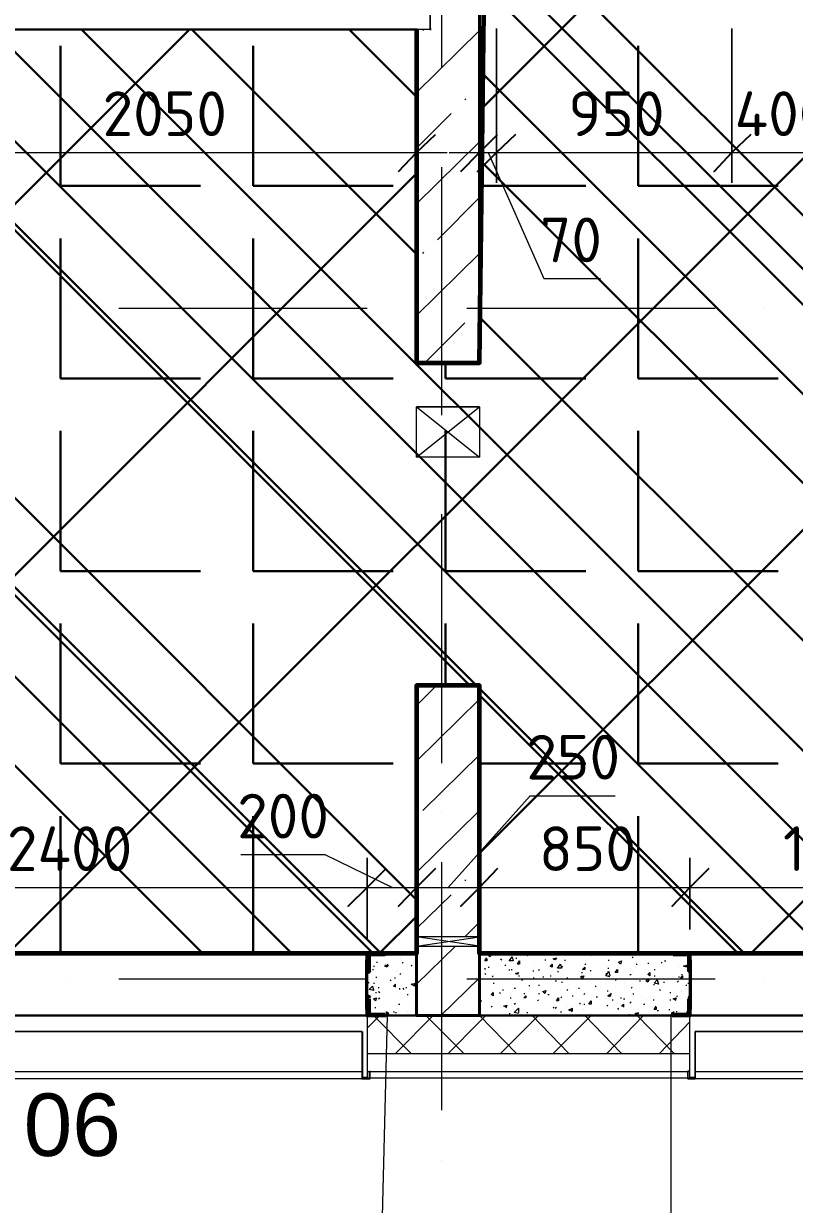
# Model space of a CAD drawing. Header units: millimetres. Extents: x -84737 to 172119, y -43083 to 59399.
# Drawn here: x 47923 to 51026, y 40869 to 45623 of the extents above; entities that cross this region are included whole.
import ezdxf

# ---------------------------------------------------------------- set-up
doc = ezdxf.new("R2010")
doc.units = ezdxf.units.MM
for name, color, linetype, lineweight in [('10) Плитка КР-3 300х300', 40, 'Continuous', 30), ('14) Плитка стены СТ-5.1', 3, 'Continuous', 60), ('19) Краска ПТ-5 потолок', 161, 'Continuous', 30), ('22) Шпакл. баз. фин. Потолок', 102, 'Continuous', 30)]:
    doc.layers.add(name, color=color, linetype=linetype, lineweight=lineweight)
for name, color, linetype in [('PDF _Марки', 7, 'Continuous'), ('PDF _Обобщенные модели', 7, 'Continuous'), ('PDF _Окна', 7, 'Continuous'), ('PDF _Оси', 7, 'Continuous'), ('PDF _Размеры-100', 7, 'Continuous'), ('PDF _Стены', 7, 'Continuous'), ('PDF _Текст', 7, 'Continuous'), ('PDF _Элементы узлов', 7, 'Continuous')]:
    doc.layers.add(name, color=color, linetype=linetype)
doc.styles.add('PDF GOSTCommon', font='arial.ttf')
doc.styles.add('PDF ISOCPEUR', font='isocpeur.ttf')

msp = doc.modelspace()

# ---------------------------------------------------------------- hatches: boundary and pattern name
at = {"layer": '10) Плитка КР-3 300х300', "transparency": 33554687}
h = msp.add_hatch(dxfattribs=at)
h.set_pattern_fill('ANGLE', color=256, scale=111)
h.set_pattern_definition([(0, (0, 0), (0, 775.335), [563.88, -211.455]), (90, (0, 0), (-775.335, 5e-14), [563.88, -211.455])])
h.paths.add_polyline_path([(52446.9, 46979.9), (52446.9, 47077.3), (55808, 47077.3), (55808, 44228.3), (52946.4, 44228.3), (52946.4, 45777.7), (53246.9, 45777.7), (53246.9, 45976.7), (52446.9, 45976.7)])
h.paths.add_polyline_path([(52446.9, 48029.7), (52446.9, 49778.1), (55808, 49778.1), (55808, 47178.9), (53246.9, 47178.9), (53246.9, 48029.7)])
h.paths.add_polyline_path([(46304.5, 41878.9), (46304.5, 44499.3), (47455.9, 44478.1), (47455.9, 45599.9), (49504.8, 45599.9), (49504.8, 44258), (49758.8, 44258), (49777.8, 45777.7), (52264.8, 45777.7), (52264.8, 45104.6), (52264.8, 45100.4), (52844.8, 45100.4), (52844.8, 44126.7), (55808, 44126.7), (55808, 41878.9), (49758.8, 41878.9), (49758.8, 42958.4), (49504.8, 42958.4), (49504.8, 41878.9)])
h.paths.add_polyline_path([(44755.2, 42827.2), (44755.2, 45777.7), (47358.6, 45777.7), (47358.6, 44579.7), (46054.8, 44579.7), (46054.8, 42827.2)])
at = {"layer": '19) Краска ПТ-5 потолок', "transparency": 33554687}
h = msp.add_hatch(dxfattribs=at)
h.set_pattern_fill('ANSI34', color=256, scale=80, angle=90)
h.paths.add_polyline_path([(52446.9, 46979.9), (52446.9, 47077.3), (55808, 47077.3), (55808, 44228.3), (52946.4, 44228.3), (52946.4, 45777.7), (53246.9, 45777.7), (53246.9, 45976.7), (52446.9, 45976.7)])
h.paths.add_polyline_path([(52446.9, 48029.7), (52446.9, 49778.1), (55808, 49778.1), (55808, 47178.9), (53246.9, 47178.9), (53246.9, 48029.7)])
h.paths.add_polyline_path([(46304.5, 41878.9), (46304.5, 44499.3), (47455.9, 44478.1), (47455.9, 45599.9), (49504.8, 45599.9), (49504.8, 44258), (49758.8, 44258), (49777.8, 45777.7), (52264.8, 45777.7), (52264.8, 45104.6), (52264.8, 45100.4), (52844.8, 45100.4), (52844.8, 44126.7), (55808, 44126.7), (55808, 41878.9), (49758.8, 41878.9), (49758.8, 42958.4), (49504.8, 42958.4), (49504.8, 41878.9)])
h.paths.add_polyline_path([(44755.2, 42827.2), (44755.2, 45777.7), (47358.6, 45777.7), (47358.6, 44579.7), (46054.8, 44579.7), (46054.8, 42827.2)])
at = {"layer": '22) Шпакл. баз. фин. Потолок', "transparency": 33554687}
h = msp.add_hatch(dxfattribs=at)
h.set_pattern_fill('ANSI37', color=256, scale=333)
h.paths.add_polyline_path([(52446.9, 46979.9), (52446.9, 47077.3), (55808, 47077.3), (55808, 44228.3), (52946.4, 44228.3), (52946.4, 45777.7), (53246.9, 45777.7), (53246.9, 45976.7), (52446.9, 45976.7)])
h.paths.add_polyline_path([(52446.9, 48029.7), (52446.9, 49778.1), (55808, 49778.1), (55808, 47178.9), (53246.9, 47178.9), (53246.9, 48029.7)])
h.paths.add_polyline_path([(46304.5, 41878.9), (46304.5, 44499.3), (47455.9, 44478.1), (47455.9, 45599.9), (49504.8, 45599.9), (49504.8, 44258), (49758.8, 44258), (49777.8, 45777.7), (52264.8, 45777.7), (52264.8, 45104.6), (52264.8, 45100.4), (52844.8, 45100.4), (52844.8, 44126.7), (55808, 44126.7), (55808, 41878.9), (49758.8, 41878.9), (49758.8, 42958.4), (49504.8, 42958.4), (49504.8, 41878.9)])
h.paths.add_polyline_path([(44755.2, 42827.2), (44755.2, 45777.7), (47358.6, 45777.7), (47358.6, 44579.7), (46054.8, 44579.7), (46054.8, 42827.2)])
at = {"layer": 'PDF _Окна', "transparency": 33554559}
for points in [[(49564.1, 45599.9), (49564.1, 45604.1), (49559.8, 45604.1), (49555.6, 45599.9), (49559.8, 45595.7), (49564.1, 45595.7)], [(50601.2, 41404.8), (50601.2, 41409), (50597, 41409), (50592.7, 41404.8), (50597, 41400.6), (50601.2, 41400.6)]]:
    msp.add_hatch(color=256, dxfattribs=at).paths.add_polyline_path(points)

# ---------------------------------------------------------------- linework, layer by layer
at = {"layer": '10) Плитка КР-3 300х300'}
msp.add_lwpolyline([(46304.5, 41878.9), (46304.5, 44499.3), (47455.9, 44478.1), (47455.9, 45599.9), (49504.8, 45599.9), (49504.8, 44258), (49758.8, 44258), (49777.8, 45777.7), (52264.8, 45777.7), (52264.8, 45104.6), (52264.8, 45100.4), (52844.8, 45100.4), (52844.8, 44126.7), (55808, 44126.7), (55808, 41878.9), (49758.8, 41878.9), (49758.8, 42958.4), (49504.8, 42958.4), (49504.8, 41878.9)], close=True, dxfattribs=at)
at = {"layer": '14) Плитка стены СТ-5.1'}
msp.add_lwpolyline([(49504.8, 45599.9), (49504.8, 44258), (49758.8, 44258), (49777.8, 45777.7), (52264.8, 45777.7), (52264.8, 45104.6), (52264.8, 45100.4), (52844.8, 45100.4), (52844.8, 44126.7), (55808, 44126.7), (55808, 41878.9), (49758.8, 41878.9), (49758.8, 42958.4), (49504.8, 42958.4), (49504.8, 41878.9), (46304.5, 41878.9), (46304.5, 44499.3), (47455.9, 44478.1), (47455.9, 45599.9)], dxfattribs=at)
at = {"layer": 'PDF _Марки', "lineweight": 9}
for points in [[(49386.3, 41629.2), (49360.9, 40604.7)], [(50529.2, 41629.2), (50529.2, 40604.7)]]:
    msp.add_lwpolyline(points, dxfattribs=at)
at = {"layer": 'PDF _Обобщенные модели', "lineweight": 30}
for points in [[(49305.8, 41654.6), (49301.6, 41654.6), (49301.6, 41853.5), (49305.8, 41853.5)], [(50605.4, 41853.5), (50609.7, 41853.5), (50609.7, 41654.6), (50605.4, 41654.6)]]:
    msp.add_lwpolyline(points, dxfattribs=at)
at = {"layer": 'PDF _Обобщенные модели', "lineweight": 50}
for points in [[(49382, 41878.9), (49305.8, 41878.9), (49305.8, 41802.7)], [(49314.3, 41807), (49314.3, 41874.7), (49377.8, 41874.7)], [(50605.4, 41802.7), (50605.4, 41878.9), (50533.5, 41878.9)], [(50537.7, 41874.7), (50601.2, 41874.7), (50601.2, 41807)], [(49305.8, 41705.4), (49305.8, 41629.2), (49382, 41629.2)], [(49377.8, 41633.4), (49314.3, 41633.4), (49314.3, 41696.9)], [(50533.5, 41629.2), (50605.4, 41629.2), (50605.4, 41705.4)], [(50601.2, 41696.9), (50601.2, 41633.4), (50537.7, 41633.4)]]:
    msp.add_lwpolyline(points, dxfattribs=at)
for centre, start, end in [((49381.9, 41882.7), 270, 11.5359), ((50541.9, 41882.7), 168.4641, 270), ((49310, 41810.8), 258.4641, 360), ((50609.6, 41810.8), 180, 281.5359), ((49310, 41700.7), 0, 101.5359), ((50609.6, 41700.7), 78.4641, 180), ((49381.9, 41633), 348.4641, 90), ((50541.9, 41633), 90, 191.5359)]:
    msp.add_arc(centre, 6.35, start, end, dxfattribs=at)
at = {"layer": 'PDF _Окна', "lineweight": 18}
for points in [[(47405.1, 45599.9), (47405.1, 45777.7), (49559.8, 45777.7), (49559.8, 45599.9)], [(49284.7, 41404.8), (49284.7, 41375.2), (46926.8, 41375.2), (46926.8, 41404.8)], [(51786.5, 41404.8), (51786.5, 41375.2), (50626.6, 41375.2), (50626.6, 41404.8)]]:
    msp.add_lwpolyline(points, close=True, dxfattribs=at)
for points in [[(49559.8, 45599.9), (49559.8, 45777.7), (49559.8, 45599.9)], [(49284.7, 41565.7), (46926.8, 41565.7), (46926.8, 41375.2), (46897.2, 41375.2), (46897.2, 41404.8), (46897.2, 41375.2), (46926.8, 41375.2)], [(46926.8, 41404.8), (46926.8, 41565.7), (49284.7, 41565.7), (49284.7, 41404.8)], [(49284.7, 41375.2), (49318.5, 41375.2), (49318.5, 41404.8), (49314.3, 41404.8), (49314.3, 41375.2), (49288.9, 41375.2), (49288.9, 41565.7)], [(51786.5, 41375.2), (51816.1, 41375.2), (51816.1, 41404.8), (51816.1, 41375.2), (51786.5, 41375.2), (51786.5, 41565.7), (50626.6, 41565.7), (50626.6, 41375.2), (50597, 41375.2), (50597, 41404.8), (50597, 41375.2), (50626.6, 41375.2)], [(50626.6, 41404.8), (50626.6, 41565.7), (51786.5, 41565.7), (51786.5, 41404.8)]]:
    msp.add_lwpolyline(points, dxfattribs=at)
at = {"layer": 'PDF _Оси', "lineweight": 9}
for points in [[(49606.4, 45447.5), (49606.4, 46446.5)], [(49606.4, 45248.5), (49606.4, 45248.5)], [(49606.4, 44046.3), (49606.4, 45045.4)], [(48107.8, 44478.1), (48107.8, 44478.1)], [(48306.8, 44478.1), (49305.8, 44478.1)], [(49509, 44478.1), (49509, 44478.1)], [(49708, 44478.1), (50707, 44478.1)], [(50906, 44478.1), (50906, 44478.1)], [(49606.4, 43847.4), (49606.4, 43847.4)], [(49606.4, 42645.1), (49606.4, 43648.4)], [(49606.4, 42446.2), (49606.4, 42446.2)], [(49606.4, 41248.2), (49606.4, 42247.2)], [(48107.8, 41777.3), (48107.8, 41777.3)], [(48306.8, 41777.3), (49305.8, 41777.3)], [(49509, 41777.3), (49509, 41777.3)], [(49708, 41777.3), (50707, 41777.3)], [(50906, 41777.3), (50906, 41777.3)], [(49606.4, 41045), (49606.4, 41045)]]:
    msp.add_lwpolyline(points, dxfattribs=at)
at = {"layer": 'PDF _Размеры-100', "lineweight": 9}
for points in [[(49504.8, 44981.9), (49504.8, 45604.1), (49504.8, 45104.6)], [(49636, 45104.6), (49826.5, 45104.6), (50774.8, 45104.6), (51176.9, 45104.6), (52125.1, 45104.6), (52125.1, 45604.1), (52125.1, 44981.9), (52125.1, 45604.1), (52125.1, 45104.6), (52468, 45104.6)], [(49758.8, 44981.9), (49758.8, 45604.1), (49758.8, 45104.6)], [(47337.4, 45104.6), (49627.6, 45104.6)], [(49792.7, 45104.6), (50017, 44596.6), (50245.6, 44596.6)], [(49631.8, 42145.6), (49962, 42513.9), (50304.9, 42513.9)], [(46186, 42145.6), (46905.6, 42145.6), (49305.8, 42145.6), (49504.8, 42145.6), (49758.8, 42145.6), (50605.4, 42145.6), (51807.7, 42145.6), (52345.3, 42145.6), (53246.9, 42145.6), (53246.9, 41976.3), (53246.9, 42264.1), (53246.9, 41976.3), (53246.9, 42145.6), (55926.5, 42145.6)], [(49407.4, 42145.6), (49136.5, 42276.8), (48797.9, 42276.8)], [(47659.1, 41878.9), (48281.4, 41878.9), (47777.7, 41878.9)]]:
    msp.add_lwpolyline(points, dxfattribs=at)
for points in [[(49826.5, 45104.6), (49826.5, 45604.1), (49826.5, 44981.9), (49826.5, 45604.1)], [(50774.8, 45104.6), (50774.8, 45604.1), (50774.8, 44981.9), (50774.8, 45604.1)], [(49305.8, 42145.6), (49305.8, 41934), (49305.8, 42264.1), (49305.8, 41934)], [(49504.8, 42145.6), (49504.8, 41646.1), (49504.8, 42264.1), (49504.8, 41646.1)], [(49758.8, 42145.6), (49758.8, 41646.1), (49758.8, 42264.1), (49758.8, 41646.1)], [(50605.4, 42145.6), (50605.4, 41976.3), (50605.4, 42264.1), (50605.4, 41976.3)]]:
    msp.add_lwpolyline(points, close=True, dxfattribs=at)
at = {"layer": 'PDF _Размеры-100', "lineweight": 25}
for points in [[(49432.8, 45028.4), (49504.8, 45104.6), (49581, 45176.6)], [(49682.6, 45028.4), (49758.8, 45104.6), (49830.8, 45176.6)]]:
    msp.add_lwpolyline(points, dxfattribs=at)
for points in [[(49902.7, 45176.6), (49826.5, 45104.6), (49750.3, 45028.4), (49826.5, 45104.6)], [(50851, 45176.6), (50774.8, 45104.6), (50702.8, 45028.4), (50774.8, 45104.6)], [(49382, 42221.8), (49305.8, 42145.6), (49229.6, 42069.4), (49305.8, 42145.6)], [(49581, 42221.8), (49504.8, 42145.6), (49432.8, 42069.4), (49504.8, 42145.6)], [(49830.8, 42221.8), (49758.8, 42145.6), (49682.6, 42069.4), (49758.8, 42145.6)], [(50681.6, 42221.8), (50605.4, 42145.6), (50533.5, 42069.4), (50605.4, 42145.6)]]:
    msp.add_lwpolyline(points, close=True, dxfattribs=at)
at = {"layer": 'PDF _Стены', "lineweight": 40}
for points in [[(49504.8, 45599.9), (49504.8, 44258), (49758.8, 44258), (49758.8, 45879.3), (49504.8, 45879.3), (49504.8, 45777.7)], [(49758.8, 41946.7), (49758.8, 42958.4), (49504.8, 42958.4), (49504.8, 41946.7)], [(49504.8, 41908.6), (49504.8, 41629.2), (49758.8, 41629.2), (49758.8, 41908.6)]]:
    msp.add_lwpolyline(points, dxfattribs=at)
at = {"layer": 'PDF _Стены', "lineweight": 9}
for points in [[(49504.8, 45345.9), (49758.8, 45595.7)], [(49530.2, 45595.7), (49534.4, 45599.9)], [(49754.6, 45371.3), (49758.8, 45371.3)], [(49699.5, 45316.3), (49703.8, 45320.5)], [(49504.8, 45121.5), (49644.5, 45261.2)], [(49504.8, 44897.2), (49758.8, 45146.9)], [(49589.5, 44753.3), (49758.8, 44922.6)], [(49504.8, 44448.5), (49758.8, 44698.2)], [(49530.2, 44698.2), (49534.4, 44702.5)], [(49754.6, 44473.9), (49758.8, 44473.9)], [(49538.7, 44258), (49699.5, 44418.8)], [(49504.8, 42878), (49585.2, 42958.4)], [(49504.8, 42653.6), (49758.8, 42903.4)], [(49530.2, 42454.6), (49758.8, 42679)], [(49504.8, 42204.9), (49758.8, 42454.6)], [(49754.6, 42230.3), (49758.8, 42230.3)], [(49699.5, 42175.2), (49703.8, 42175.2)], [(49504.8, 41980.5), (49644.5, 42116)], [(49699.5, 41946.7), (49758.8, 42005.9)], [(49504.8, 41756.2), (49661.4, 41908.6)], [(49318.5, 41874.7), (49318.5, 41870.5)], [(49343.9, 41845.1), (49348.2, 41845.1)], [(49386.3, 41836.6), (49390.5, 41832.4)], [(49441.3, 41857.8), (49441.3, 41857.8)], [(49449.8, 41840.8), (49449.8, 41845.1)], [(49788.4, 41857.8), (49788.4, 41849.3), (49780, 41849.3), (49788.4, 41862)], [(49813.8, 41849.3), (49813.8, 41849.3)], [(49843.5, 41857.8), (49847.7, 41853.5)], [(49907, 41857.8), (49907, 41862)], [(49949.3, 41874.7), (49953.5, 41870.5)], [(49978.9, 41845.1), (49978.9, 41845.1)], [(50000.1, 41874.7), (50004.3, 41874.7)], [(50021.2, 41853.5), (50025.5, 41853.5)], [(50093.2, 41862), (50093.2, 41862)], [(50101.7, 41853.5), (50101.7, 41849.3)], [(50182.1, 41836.6), (50186.3, 41836.6)], [(50207.5, 41878.9), (50211.7, 41878.9)], [(50207.5, 41870.5), (50207.5, 41870.5)], [(50279.5, 41849.3), (50279.5, 41853.5)], [(50372.6, 41862), (50376.8, 41866.2)], [(50389.5, 41836.6), (50393.8, 41836.6)], [(50436.1, 41840.8), (50440.3, 41840.8)], [(50465.7, 41874.7), (50470, 41878.9)], [(50491.1, 41845.1), (50491.1, 41840.8)], [(50503.8, 41849.3), (50508.1, 41849.3)], [(50597, 41878.9), (50597, 41878.9)], [(50597, 41862), (50601.2, 41857.8)], [(49327, 41815.4), (49331.2, 41815.4)], [(49331.2, 41828.1), (49335.5, 41828.1)], [(49377.8, 41832.4), (49382, 41832.4)], [(49428.6, 41811.2), (49428.6, 41811.2)], [(49437.1, 41794.3), (49441.3, 41798.5)], [(49483.6, 41832.4), (49487.9, 41828.1)], [(49780, 41819.7), (49780, 41815.4)], [(49780, 41798.5), (49784.2, 41794.3)], [(49792.7, 41823.9), (49796.9, 41823.9)], [(49809.6, 41785.8), (49813.8, 41790)], [(49818.1, 41794.3), (49818.1, 41794.3)], [(49860.4, 41832.4), (49864.6, 41832.4)], [(49877.3, 41815.4), (49877.3, 41811.2)], [(49885.8, 41815.4), (49890, 41815.4)], [(49902.7, 41798.5), (49907, 41798.5)], [(49915.4, 41790), (49919.7, 41790)], [(49974.7, 41811.2), (49974.7, 41807)], [(49995.8, 41832.4), (49995.8, 41832.4)], [(49995.8, 41811.2), (50000.1, 41815.4)], [(50042.4, 41790), (50046.6, 41790)], [(50072, 41807), (50076.3, 41807)], [(50093.2, 41823.9), (50093.2, 41828.1)], [(50160.9, 41807), (50160.9, 41807)], [(50169.4, 41802.7), (50173.6, 41802.7)], [(50169.4, 41790), (50173.6, 41785.8)], [(50203.3, 41811.2), (50207.5, 41811.2)], [(50283.7, 41785.8), (50266.8, 41790), (50279.5, 41807), (50283.7, 41790)], [(50266.8, 41798.5), (50271, 41798.5)], [(50275.2, 41819.7), (50279.5, 41819.7)], [(50275.2, 41807), (50279.5, 41802.7)], [(50275.2, 41790), (50279.5, 41790)], [(50364.1, 41794.3), (50368.4, 41794.3)], [(50372.6, 41802.7), (50372.6, 41802.7)], [(50385.3, 41823.9), (50385.3, 41823.9)], [(50461.5, 41815.4), (50465.7, 41815.4)], [(50461.5, 41790), (50465.7, 41790)], [(50558.9, 41828.1), (50558.9, 41828.1)], [(50571.6, 41794.3), (50575.8, 41794.3)], [(50592.7, 41823.9), (50580, 41828.1), (50592.7, 41832.4), (50588.5, 41823.9)], [(49310.1, 41764.6), (49314.3, 41760.4)], [(49331.2, 41760.4), (49335.5, 41760.4)], [(49343.9, 41781.6), (49343.9, 41785.8)], [(49352.4, 41743.5), (49352.4, 41739.2)], [(49399, 41768.9), (49403.2, 41773.1)], [(49420.1, 41743.5), (49420.1, 41756.2), (49411.7, 41747.7), (49420.1, 41747.7)], [(49415.9, 41781.6), (49420.1, 41781.6)], [(49437.1, 41735), (49437.1, 41739.2)], [(49449.8, 41739.2), (49454, 41735)], [(49462.5, 41743.5), (49462.5, 41739.2)], [(49496.3, 41760.4), (49496.3, 41747.7), (49483.6, 41756.2), (49500.6, 41760.4)], [(49602.2, 41629.2), (49758.8, 41781.6)], [(49758.8, 41743.5), (49763, 41747.7)], [(49758.8, 41735), (49763, 41743.5)], [(49813.8, 41760.4), (49818.1, 41760.4)], [(49898.5, 41739.2), (49902.7, 41739.2)], [(49928.1, 41773.1), (49932.4, 41773.1)], [(49957.7, 41751.9), (49957.7, 41747.7)], [(49974.7, 41781.6), (49978.9, 41781.6)], [(49995.8, 41751.9), (50000.1, 41751.9)], [(50012.8, 41785.8), (50017, 41785.8)], [(50063.6, 41768.9), (50067.8, 41768.9)], [(50089, 41764.6), (50093.2, 41764.6)], [(50110.1, 41781.6), (50114.4, 41781.6)], [(50156.7, 41739.2), (50160.9, 41739.2)], [(50182.1, 41777.3), (50186.3, 41777.3)], [(50207.5, 41777.3), (50211.7, 41777.3)], [(50224.4, 41747.7), (50228.7, 41747.7)], [(50304.9, 41773.1), (50309.1, 41773.1)], [(50343, 41764.6), (50343, 41764.6)], [(50368.4, 41739.2), (50372.6, 41743.5)], [(50389.5, 41768.9), (50389.5, 41768.9)], [(50402.2, 41768.9), (50406.5, 41768.9)], [(50440.3, 41773.1), (50436.1, 41764.6), (50427.6, 41768.9), (50440.3, 41777.3)], [(50457.3, 41777.3), (50461.5, 41777.3)], [(50461.5, 41751.9), (50461.5, 41756.2)], [(50499.6, 41764.6), (50503.8, 41764.6)], [(50554.6, 41764.6), (50558.9, 41768.9)], [(50558.9, 41785.8), (50563.1, 41785.8)], [(50588.5, 41751.9), (50592.7, 41751.9)], [(50597, 41760.4), (50601.2, 41760.4)], [(49339.7, 41722.3), (49343.9, 41722.3)], [(49352.4, 41726.5), (49356.6, 41722.3)], [(49352.4, 41696.9), (49356.6, 41701.1)], [(49466.7, 41713.8), (49470.9, 41713.8)], [(49758.8, 41735), (49758.8, 41735)], [(49809.6, 41726.5), (49809.6, 41726.5)], [(49839.2, 41722.3), (49843.5, 41718.1)], [(49851.9, 41735), (49851.9, 41730.8)], [(49881.6, 41701.1), (49885.8, 41701.1)], [(49928.1, 41709.6), (49928.1, 41709.6)], [(49936.6, 41718.1), (49940.8, 41718.1)], [(49991.6, 41688.4), (49995.8, 41692.7)], [(49995.8, 41718.1), (50000.1, 41718.1)], [(50033.9, 41713.8), (50038.2, 41713.8)], [(50089, 41701.1), (50089, 41705.4)], [(50110.1, 41730.8), (50114.4, 41735)], [(50131.3, 41709.6), (50135.5, 41709.6)], [(50177.9, 41713.8), (50182.1, 41718.1)], [(50228.7, 41705.4), (50232.9, 41705.4)], [(50271, 41696.9), (50271, 41696.9)], [(50275.2, 41726.5), (50275.2, 41730.8)], [(50292.2, 41692.7), (50296.4, 41692.7)], [(50326, 41701.1), (50330.3, 41701.1)], [(50338.7, 41696.9), (50343, 41696.9)], [(50376.8, 41718.1), (50376.8, 41713.8)], [(50410.7, 41705.4), (50410.7, 41705.4)], [(50427.6, 41696.9), (50427.6, 41696.9)], [(50457.3, 41692.7), (50461.5, 41692.7)], [(50482.7, 41735), (50486.9, 41730.8)], [(50525, 41722.3), (50529.2, 41722.3)], [(50525, 41692.7), (50525, 41692.7)], [(50525, 41692.7), (50529.2, 41692.7)], [(50546.2, 41692.7), (50537.7, 41696.9), (50550.4, 41701.1), (50546.2, 41688.4)], [(50554.6, 41705.4), (50554.6, 41709.6)], [(50571.6, 41726.5), (50571.6, 41726.5)], [(49314.3, 41650.3), (49318.5, 41646.1)], [(49339.7, 41658.8), (49339.7, 41663)], [(49411.7, 41646.1), (49415.9, 41641.9)], [(49424.4, 41658.8), (49424.4, 41658.8)], [(49432.8, 41675.7), (49437.1, 41675.7)], [(49466.7, 41646.1), (49466.7, 41646.1)], [(49763, 41688.4), (49767.3, 41688.4)], [(49805.4, 41663), (49809.6, 41667.3)], [(49868.9, 41663), (49856.2, 41667.3), (49868.9, 41671.5), (49864.6, 41658.8)], [(49898.5, 41675.7), (49902.7, 41680)], [(49915.4, 41637.6), (49898.5, 41641.9), (49915.4, 41658.8), (49915.4, 41641.9)], [(49949.3, 41646.1), (49949.3, 41646.1)], [(50055.1, 41663), (50059.3, 41658.8)], [(50063.6, 41658.8), (50067.8, 41663)], [(50084.7, 41641.9), (50089, 41646.1)], [(50110.1, 41667.3), (50110.1, 41667.3)], [(50118.6, 41650.3), (50131.3, 41658.8), (50131.3, 41646.1), (50118.6, 41654.6)], [(50160.9, 41680), (50165.2, 41675.7)], [(50177.9, 41675.7), (50182.1, 41675.7)], [(50177.9, 41654.6), (50177.9, 41654.6)], [(50271, 41667.3), (50275.2, 41671.5)], [(50313.3, 41658.8), (50317.6, 41654.6)], [(50338.7, 41667.3), (50330.3, 41667.3), (50338.7, 41675.7), (50338.7, 41663)], [(50364.1, 41680), (50368.4, 41684.2)], [(50419.2, 41675.7), (50423.4, 41675.7)], [(50470, 41663), (50470, 41654.6), (50461.5, 41654.6), (50470, 41667.3)], [(50474.2, 41650.3), (50478.4, 41650.3)], [(50520.8, 41654.6), (50525, 41654.6)], [(50550.4, 41646.1), (50554.6, 41646.1)], [(50592.7, 41663), (50592.7, 41663)], [(49305.8, 41578.4), (49356.6, 41629.2)], [(49310.1, 41629.2), (49314.3, 41629.2)], [(49314.3, 41629.2), (49314.3, 41629.2)], [(49318.5, 41641.9), (49318.5, 41641.9)], [(49483.6, 41476.8), (49331.2, 41629.2)], [(49420.1, 41641.9), (49424.4, 41641.9)], [(49420.1, 41476.8), (49572.5, 41629.2)], [(49695.3, 41476.8), (49542.9, 41629.2)], [(49631.8, 41476.8), (49758.8, 41603.8), (49784.2, 41629.2)], [(49907, 41476.8), (49758.8, 41629.2), (49754.6, 41629.2)], [(49830.8, 41629.2), (49835, 41629.2)], [(49843.5, 41476.8), (49995.8, 41629.2)], [(49877.3, 41637.6), (49881.6, 41637.6)], [(49949.3, 41641.9), (49953.5, 41641.9)], [(50118.6, 41476.8), (49970.4, 41629.2)], [(49991.6, 41629.2), (49991.6, 41629.2)], [(50055.1, 41476.8), (50207.5, 41629.2)], [(50330.3, 41476.8), (50182.1, 41629.2)], [(50207.5, 41637.6), (50207.5, 41637.6)], [(50271, 41476.8), (50419.2, 41629.2)], [(50359.9, 41633.4), (50364.1, 41633.4)], [(50541.9, 41476.8), (50393.8, 41629.2)], [(50457.3, 41629.2), (50457.3, 41633.4)], [(50482.7, 41476.8), (50605.4, 41603.8)], [(50597, 41629.2), (50597, 41629.2)], [(50605.4, 41624.9), (50605.4, 41629.2)]]:
    msp.add_lwpolyline(points, dxfattribs=at)
at = {"layer": 'PDF _Стены', "lineweight": 30}
for points in [[(46304.5, 41878.9), (49504.8, 41878.9)], [(49305.8, 41878.9), (49305.8, 41629.2)], [(49758.8, 41878.9), (52345.3, 41878.9), (52345.3, 41629.2), (49758.8, 41629.2)], [(50605.4, 41629.2), (50605.4, 41878.9)], [(49504.8, 41629.2), (46304.5, 41629.2)], [(49305.8, 41379.4), (49288.9, 41379.4)], [(50626.6, 41379.4), (50605.4, 41379.4)]]:
    msp.add_lwpolyline(points, dxfattribs=at)
at = {"layer": 'PDF _Стены', "lineweight": 9}
for points in [[(49805.4, 41878.9), (49801.1, 41866.2), (49792.7, 41874.7)], [(49894.3, 41849.3), (49877.3, 41849.3), (49890, 41866.2)], [(49919.7, 41849.3), (49919.7, 41836.6), (49911.2, 41836.6)], [(50050.9, 41836.6), (50050.9, 41823.9), (50042.4, 41828.1)], [(50067.8, 41862), (50063.6, 41853.5), (50055.1, 41857.8)], [(50089, 41819.7), (50072, 41819.7), (50084.7, 41836.6)], [(50330.3, 41849.3), (50326, 41836.6), (50317.6, 41845.1)], [(49390.5, 41832.4), (49386.3, 41823.9), (49377.8, 41828.1)], [(49915.4, 41802.7), (49911.2, 41794.3), (49902.7, 41798.5)], [(50177.9, 41790), (50173.6, 41777.3), (50165.2, 41785.8)], [(50182.1, 41823.9), (50182.1, 41815.4), (50173.6, 41815.4)], [(50313.3, 41815.4), (50313.3, 41802.7), (50304.9, 41802.7)], [(50444.6, 41802.7), (50444.6, 41790), (50436.1, 41794.3)], [(50575.8, 41790), (50575.8, 41781.6), (50567.3, 41781.6)], [(49314.3, 41735), (49327, 41747.7), (49331.2, 41730.8)], [(50478.4, 41756.2), (50461.5, 41760.4), (50474.2, 41773.1)], [(49343.9, 41701.1), (49339.7, 41688.4), (49331.2, 41696.9)], [(49813.8, 41722.3), (49813.8, 41709.6), (49805.4, 41713.8)], [(49945.1, 41709.6), (49945.1, 41701.1), (49936.6, 41701.1)], [(50025.5, 41730.8), (50021.2, 41718.1), (50012.8, 41726.5)], [(50076.3, 41701.1), (50076.3, 41688.4), (50067.8, 41688.4)], [(50287.9, 41718.1), (50283.7, 41705.4), (50275.2, 41709.6)], [(50207.5, 41688.4), (50207.5, 41675.7), (50199, 41675.7)], [(50601.2, 41654.6), (50601.2, 41641.9), (50592.7, 41641.9)], [(50398, 41641.9), (50393.8, 41633.4), (50385.3, 41637.6)]]:
    msp.add_lwpolyline(points, close=True, dxfattribs=at)
at = {"layer": 'PDF _Стены', "lineweight": 18}
for points in [[(49305.8, 41629.2), (49305.8, 41379.4), (49314.3, 41379.4)], [(49318.5, 41379.4), (50597, 41379.4), (50605.4, 41379.4), (50605.4, 41629.2)], [(49305.8, 41476.8), (50605.4, 41476.8)], [(49305.8, 41404.8), (49314.3, 41404.8)], [(49318.5, 41404.8), (50597, 41404.8), (50605.4, 41404.8)]]:
    msp.add_lwpolyline(points, dxfattribs=at)
at = {"layer": 'PDF _Элементы узлов', "lineweight": 9}
msp.add_lwpolyline([(49504.8, 44080.2), (49758.8, 44080.2), (49758.8, 43877), (49504.8, 43877), (49758.8, 44080.2), (49504.8, 44080.2), (49758.8, 43877), (49504.8, 43877)], close=True, dxfattribs=at)
at = {"layer": 'PDF _Элементы узлов', "lineweight": 18}
msp.add_lwpolyline([(49504.8, 41908.6), (49758.8, 41908.6), (49758.8, 41946.7), (49504.8, 41946.7)], close=True, dxfattribs=at)
at = {"layer": 'PDF _Элементы узлов', "lineweight": 9}
for points in [[(49504.8, 41908.6), (49758.8, 41946.7)], [(49758.8, 41908.6), (49504.8, 41946.7)]]:
    msp.add_lwpolyline(points, dxfattribs=at)

# ---------------------------------------------------------------- texts
at = {"layer": 'PDF _Текст', "attachment_point": 4}
for s, insert, char_height, style in [('2050', (48241, 45260.5), 180, 'PDF ISOCPEUR'), ('950', (50116.4, 45260.5), 180, 'PDF ISOCPEUR'), ('400', (50785.3, 45260.5), 180, 'PDF ISOCPEUR'), ('70', (50002.1, 44752.5), 180, 'PDF ISOCPEUR'), ('250', (49947.1, 42669.7), 180, 'PDF ISOCPEUR'), ('200', (48782.9, 42432.6), 180, 'PDF ISOCPEUR'), ('2400', (47855.8, 42301.4), 180, 'PDF ISOCPEUR'), ('850', (49997.9, 42301.4), 180, 'PDF ISOCPEUR'), ('1200', (50980, 42301.4), 180, 'PDF ISOCPEUR'), ('06', (47923.5, 41188.2), 251.59, 'PDF GOSTCommon')]:
    msp.add_mtext(s, dxfattribs=dict(at, insert=insert, char_height=char_height, style=style))

doc.saveas('drawing.dxf')
